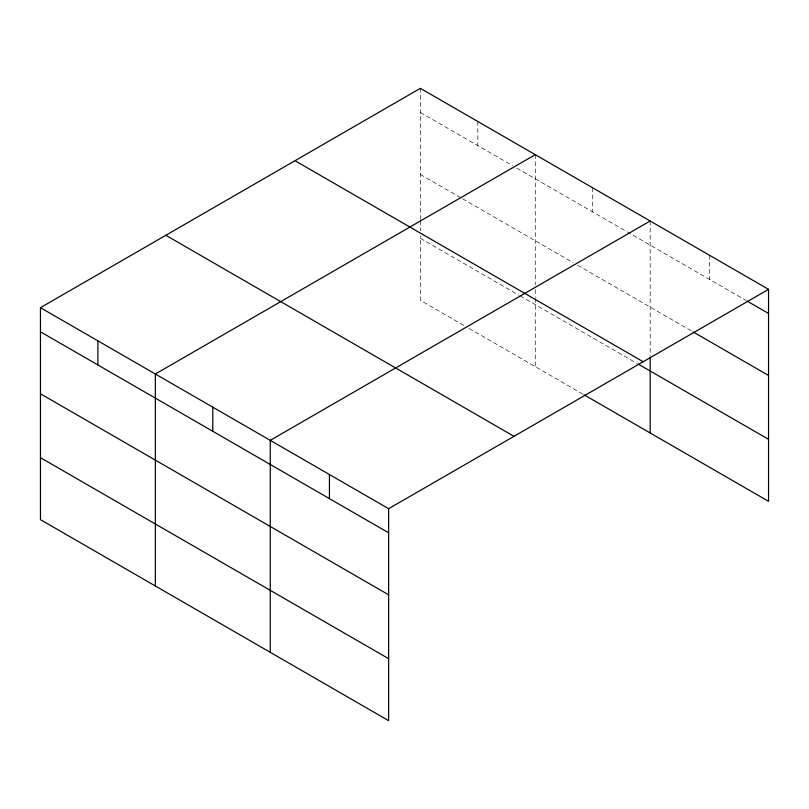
<?xml version="1.0" encoding="UTF-8"?>
<svg xmlns="http://www.w3.org/2000/svg" width="809" height="809" viewBox="0 0 809 809"><rect width="100%" height="100%" fill="white"/><g stroke="black" fill="none" stroke-linecap="round" stroke-linejoin="round"><path stroke-width="0.61" stroke-dasharray="4.04 3.03" d="M420.367 219.522L420.367 88.333M420.367 112.441L512.512 165.643M516.84 168.141L745.949 300.412M420.367 174.441L461.565 198.215M462.647 198.842L573.207 262.682M577.545 265.18L693.212 331.963M420.367 238.311L519.014 295.265M520.096 295.882L637.158 363.474M463.729 325.339L420.367 300.301L420.367 235.803M469.149 328.464L582.965 394.175M709.362 255.179L709.362 279.287M650.173 220.999L650.173 355.96M592.724 187.84L592.724 211.948M535.275 154.671L535.275 284.606M535.275 289.622L535.275 297.136M535.275 298.39L535.275 366.639M477.816 121.502L477.816 145.61M420.367 220.776L420.367 230.798"/><path stroke-width="1.21" d="M768.55 289.349L420.367 88.333L40.45 307.673L40.45 519.651L388.633 720.667L388.633 508.699L768.55 289.349L768.55 501.327L584.047 394.802M535.275 154.671L155.348 374.011L155.348 585.989M650.173 220.999L270.246 440.349L270.246 652.327M747.031 301.039L768.55 313.467M693.212 331.963L768.55 375.457M295.002 160.718L643.175 361.734M638.25 364.101L768.55 439.327M165.825 235.288L513.998 436.314M40.45 307.673L388.633 508.699M40.45 331.791L388.633 532.807M40.45 393.781L388.633 594.807M40.45 457.661L388.633 658.678M650.173 357.204L650.173 432.977M329.435 474.519L329.435 498.637M212.797 407.18L212.797 431.298M97.899 340.842L97.899 364.96"/></g></svg>
